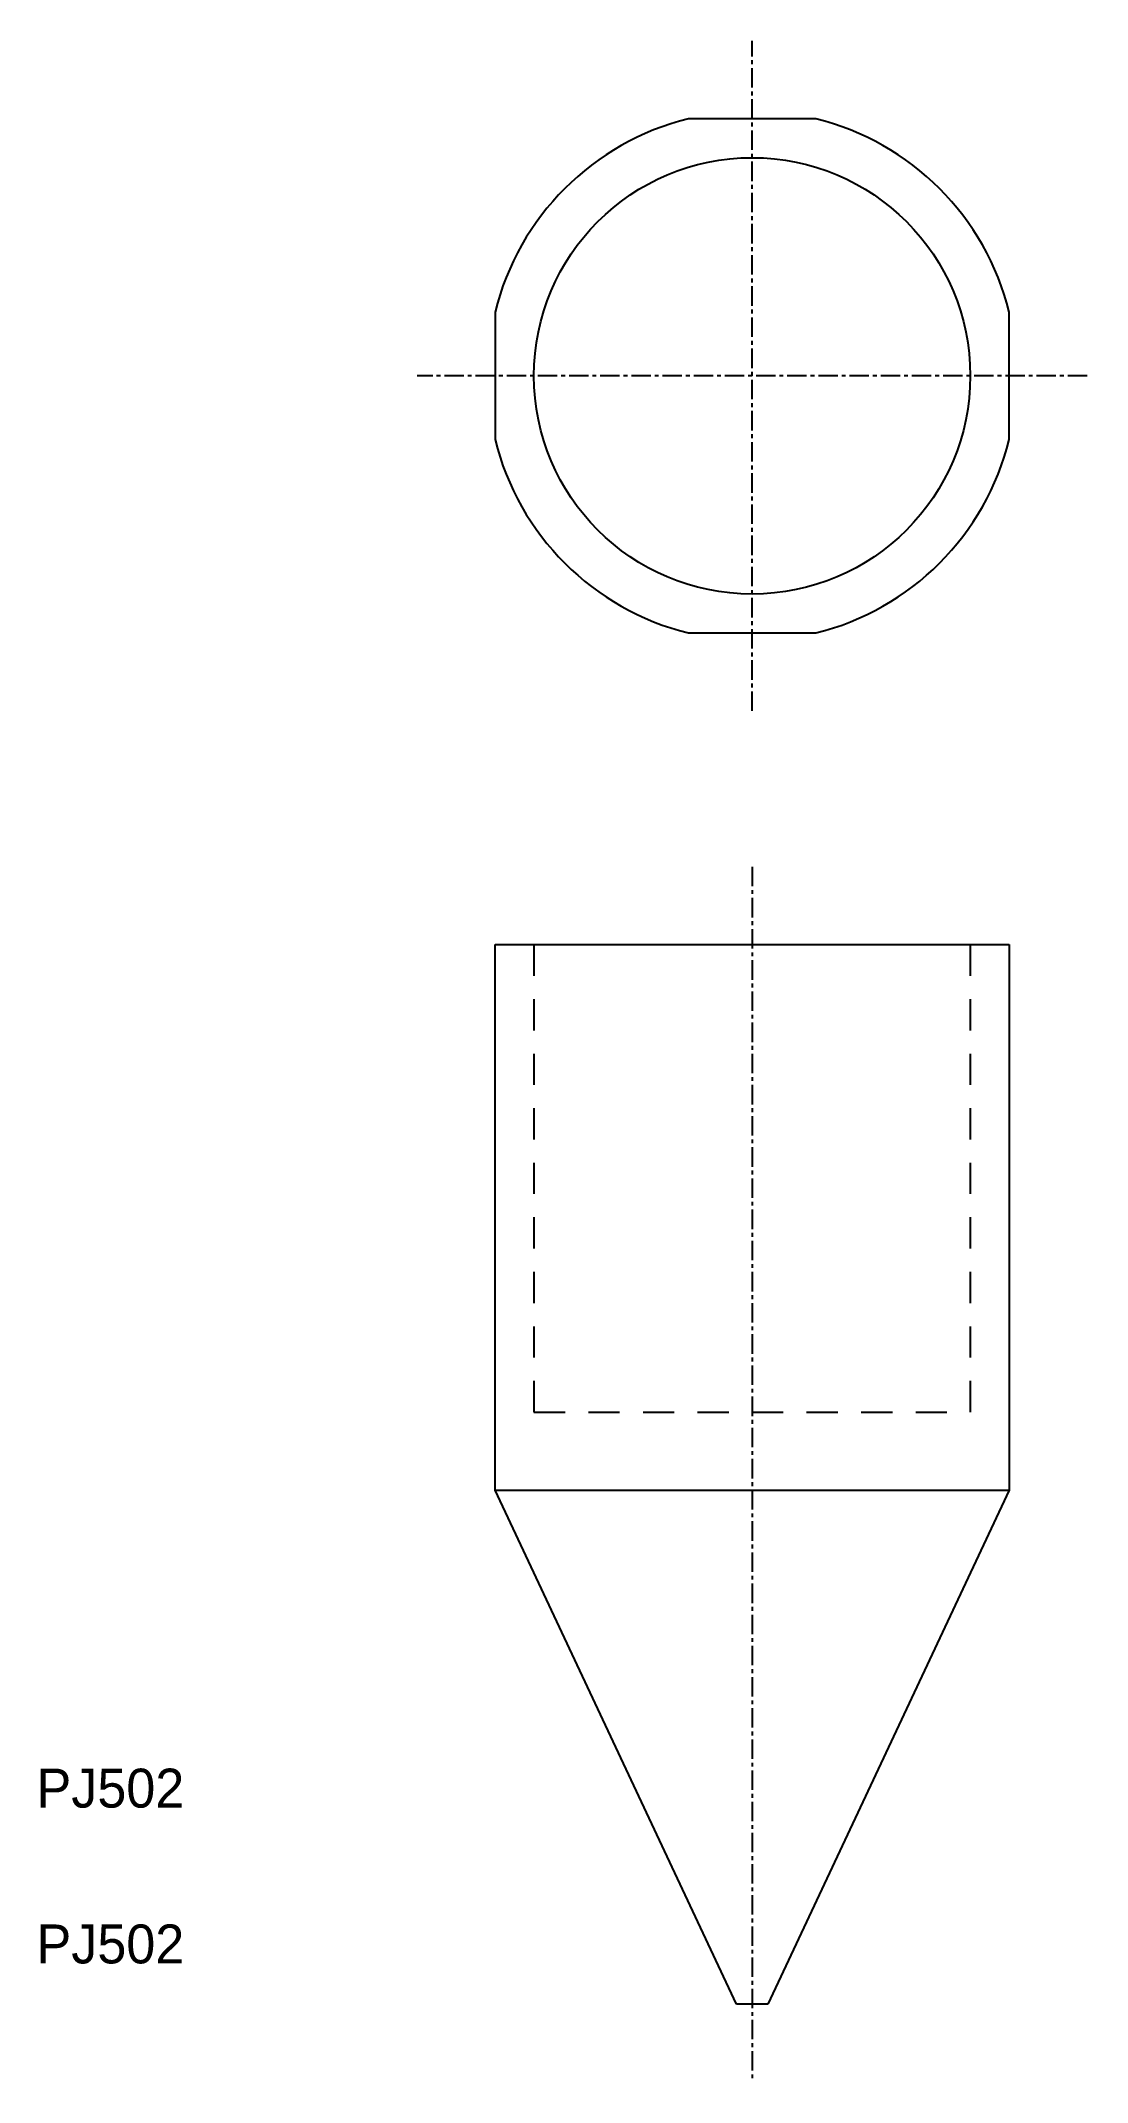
# Model space of a CAD drawing. Extents: x 0 to 67, y 2 to 133.
import ezdxf

# ---------------------------------------------------------------- set-up
doc = ezdxf.new("R2010")
doc.units = 0
doc.linetypes.add('CENTER', pattern=[2, 1.25, -0.25, 0.25, -0.25])
doc.linetypes.add('DASHED', pattern=[3.5, 2, -1.5])
doc.layers.get('0').update_dxf_attribs({"linetype": 'CONTINUOUS'})
doc.layers.add('CENTER', color=1, linetype='CENTER')

msp = doc.modelspace()

# ---------------------------------------------------------------- linework, layer by layer
at = {"color": 7, "linetype": 'CONTINUOUS'}
for p, q in [((50.01, 127.6), (41.83, 127.6)), ((29.42, 115.19), (29.42, 107.01)), ((62.42, 107.01), (62.42, 115.19)), ((41.83, 94.6), (50.01, 94.6)), ((29.42, 74.6), (62.42, 74.6)), ((29.42, 39.6), (29.42, 74.6)), ((62.42, 74.6), (62.42, 39.6)), ((29.42, 39.6), (62.42, 39.6)), ((44.92, 6.6), (29.42, 39.6)), ((62.42, 39.6), (46.92, 6.6))]:
    msp.add_line(p, q, dxfattribs=at)
at = {"color": 3, "linetype": 'DASHED'}
for p, q in [((31.92, 74.6), (31.92, 44.6)), ((59.92, 74.6), (59.92, 44.6)), ((31.92, 44.6), (59.92, 44.6))]:
    msp.add_line(p, q, dxfattribs=at)
msp.add_line((46.92, 6.6), (44.92, 6.6))
at = {"color": 7, "linetype": 'CONTINUOUS'}
msp.add_circle((45.92, 111.1), 14, dxfattribs=at)
for start, end in [(103.9306, 166.0694), (13.9306, 76.0694), (193.9306, 256.0694), (283.9306, 346.0694)]:
    msp.add_arc((45.92, 111.1), 17, start, end, dxfattribs=at)
at = {"layer": 'CENTER', "color": 1, "linetype": 'CENTER'}
for p, q in [((45.92, 89.6), (45.92, 132.6)), ((67.42, 111.1), (24.42, 111.1)), ((45.92, 79.6), (45.92, 1.6))]:
    msp.add_line(p, q, dxfattribs=at)

# ---------------------------------------------------------------- texts
at = {"color": 7, "linetype": 'CONTINUOUS'}
for p in [(0, 19.22), (0, 9.22)]:
    msp.add_text('PJ502', height=2.5, dxfattribs=at).set_placement(p)

doc.saveas('drawing.dxf')
